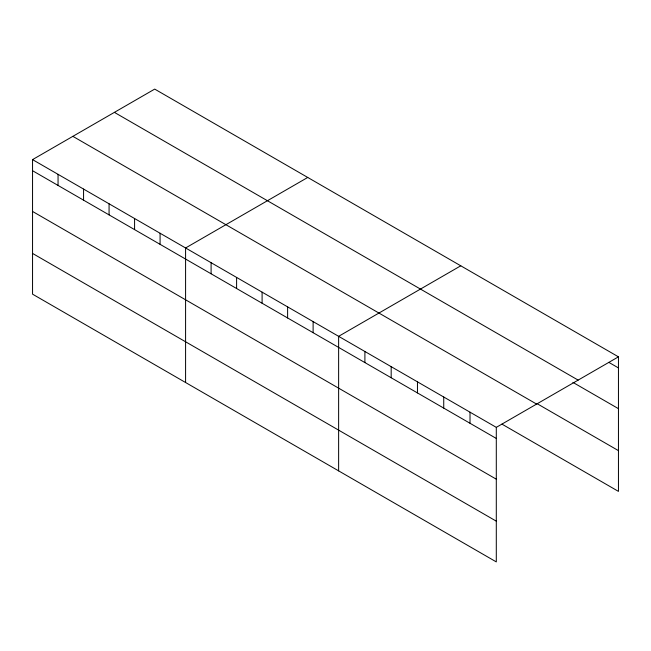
<?xml version="1.0" encoding="UTF-8"?>
<svg xmlns="http://www.w3.org/2000/svg" width="651" height="651" viewBox="0 0 651 651"><rect width="100%" height="100%" fill="white"/><g stroke="black" fill="none" stroke-linecap="round" stroke-linejoin="round"><path stroke-width="0.98" d="M32.55 159.617L496.298 427.357L496.298 561.903L32.55 294.162L32.55 159.617L154.702 89.097L618.45 356.838L618.45 491.383L501.945 424.118M307.744 177.446L185.584 247.974L185.584 382.519M460.778 265.803L338.626 336.331L338.626 470.876M496.298 427.357L618.45 356.838M608.815 362.355L618.45 367.921M114.397 112.371L578.137 380.111M572.896 382.365L618.45 408.665M536.985 403.604L618.45 450.638M72.863 136.344L536.603 404.084M32.55 170.708L496.298 438.448M32.55 211.445L496.298 479.185M32.55 253.426L496.298 521.166M470.014 412.189L470.014 423.272M443.738 397.012L443.738 408.104M417.462 381.844L417.462 392.927M391.178 366.676L391.178 377.759M364.902 351.499L364.902 362.583M313.115 321.602L313.115 332.685M287.612 306.873L287.612 317.965M262.101 292.153L262.101 303.236M236.598 277.424L236.598 288.515M211.095 262.703L211.095 273.786M160.081 233.245L160.081 244.337M134.578 218.524L134.578 229.608M109.067 203.796L109.067 214.879M83.564 189.067L83.564 200.158M58.053 174.346L58.053 185.429"/></g></svg>
